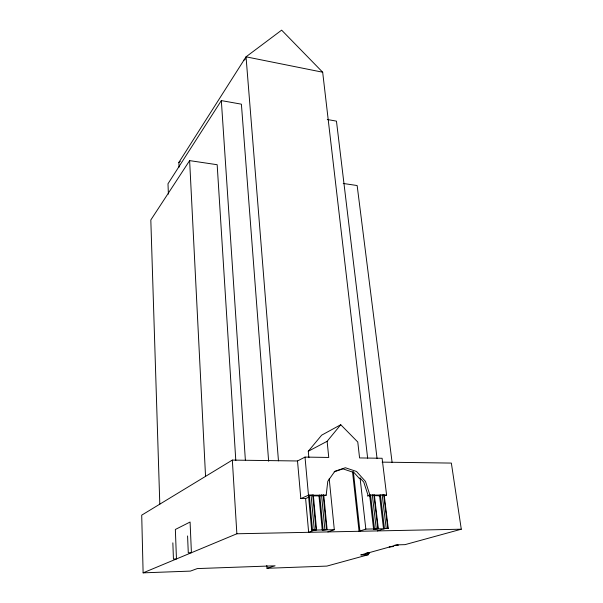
<?xml version="1.0" encoding="UTF-8"?>
<svg xmlns="http://www.w3.org/2000/svg" width="603" height="603" viewBox="0 0 603 603"><rect width="100%" height="100%" fill="white"/><g stroke="black" fill="none" stroke-linecap="round" stroke-linejoin="round"><path stroke-width="0.9" d="M322.741 495.87L326.185 495.184L327.791 481.284L334.846 471.282L345.353 467.747L356.524 471.478L365.486 481.435L369.918 495.071L386.598 495.025L382.098 458.28L359.576 457.933L357.775 442.022L340.748 424.723L321.655 435.17L308.284 451.263L308.879 457.677M179.068 167.152L178.85 162.448L246.039 56.825L281.639 30.15L322.673 72.217L367.649 458.152M268.637 461.235L241.404 104.176L221.331 100.595L167.988 183.772L168.395 194.106M235.803 460.586L217.17 164.717L189.628 160.617L150.818 219.974L159.803 504.168M308.284 451.263L327.12 441.306L340.748 424.723M178.85 162.448L180.305 161.287M243.906 60.179L245.3 59.132M327.12 441.306L328.748 457.451L305.005 457.082L297.513 460.978L232.328 460.089L141.713 515.158L143.115 572.85L190.397 571.109L197.287 568.584L275.081 565.802L266.993 568.29L266.79 565.471M297.513 460.978L300.822 498.568L308.487 495.229L326.185 495.184M300.822 498.568L305.615 498.545L308.691 497.226M369.843 496.043L370.679 495.726L368.199 495.734L363.782 482.144L360.081 478.028L359.267 478.375L354.051 472.571L342.919 468.863L334.19 471.802M143.115 572.85L236.866 533.776L461.287 529.208L451.353 463.081L382.106 462.132M367.363 496.05L369.918 495.071M379.046 496.02L379.89 495.696M379.483 496.013L380.327 495.696L374.395 495.711M384.013 495.99L386.598 495.025M305.005 457.082L311.653 530.135L316.567 529.766L313.326 494.973M316.567 529.766L311.653 530.135M318.934 495.349L322.236 529.931L327.112 529.562L323.751 494.988M327.112 529.562L322.236 529.931M327.844 531.921L334.311 529.698L329.208 478.774M377.342 530.911L384.284 528.733L365.833 529.095L359.056 531.288L352.544 471.923M369.677 495.372L373.574 529.057L378.322 528.695L374.365 495.018M378.322 528.695L373.574 529.057M379.513 495.199L383.523 528.71L388.242 528.349L384.171 494.852M388.242 528.349L383.523 528.71M367.981 552.883L368.192 554.752L326.886 566.089L266.993 568.29M461.287 529.208L405.02 544.645L397.226 544.863L360.767 554.994L368.192 554.752M334.311 529.698L314.924 530.075L308.653 532.313L305.615 498.545M312.678 495.9L320.917 495.87M343.243 183.47L357.149 185.536L392.123 462.584M327.286 119.5L336.459 121.135L377.048 458.453M322.673 72.217L246.039 56.825L278.473 460.888M383.712 494.611L387.782 528.168M382.151 494.618L386.199 528.198M380.41 494.859L384.435 528.424M373.875 494.731L377.84 528.507M372.3 494.739L376.242 528.545M370.559 494.98L374.478 528.763M360.081 478.028L365.833 529.095M353.35 471.561L359.901 531.017M323.17 494.746L326.524 529.374M321.512 494.754L324.851 529.411M319.756 495.003L323.072 529.638M312.716 494.724L315.957 529.577M311.042 494.731L314.261 529.615M309.286 494.98L312.475 529.841M221.331 100.595L245.368 460.081M232.328 460.089L236.866 533.776M189.628 160.617L205.548 476.362M187.571 535.954L188.287 552.808L191.415 552.717L190.081 522.025L175.352 529.472L176.46 558.951L173.438 559.049L172.85 542.858M361.823 554.481L361.114 554.685L364.943 554.383L361.823 554.481M366.322 553.23L365.599 553.433L369.466 553.132L366.322 553.23M389.975 546.65L389.184 546.868L393.216 546.559L389.975 546.65M394.965 545.263L394.166 545.481L398.229 545.172L394.965 545.263"/></g></svg>
